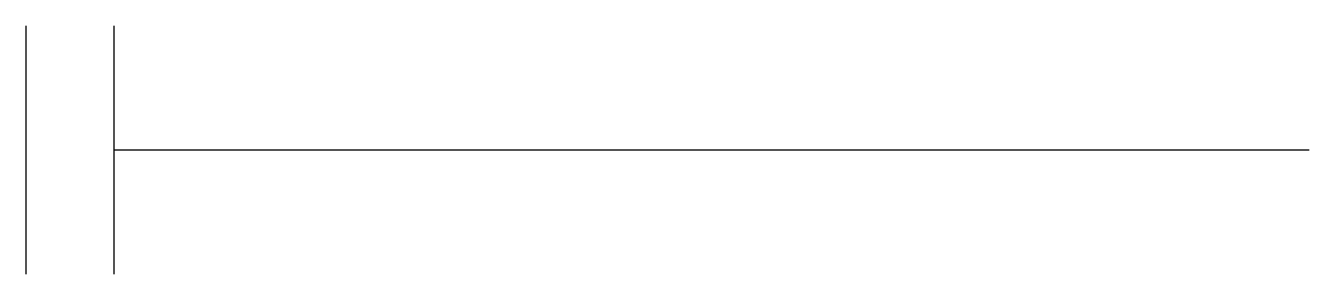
# Model space of a CAD drawing. Header units: metres. Extents: x 23040 to 25650, y -109186 to -108681.
import ezdxf

# ---------------------------------------------------------------- set-up
doc = ezdxf.new("R2010")
doc.units = ezdxf.units.M
doc.layers.add('DET1', color=1, linetype='Continuous')
doc.layers.add('G', color=3, linetype='Continuous')

msp = doc.modelspace()

# ---------------------------------------------------------------- linework, layer by layer
at = {"layer": 'DET1'}
for p, q in [((23040.27, -108680.74), (23040.27, -109186.22)), ((23219.63, -108680.74), (23219.63, -109186.22))]:
    msp.add_line(p, q, dxfattribs=at)
at = {"layer": 'G'}
msp.add_line((23219.63, -108933.48), (25650.47, -108933.48), dxfattribs=at)

doc.saveas('drawing.dxf')
